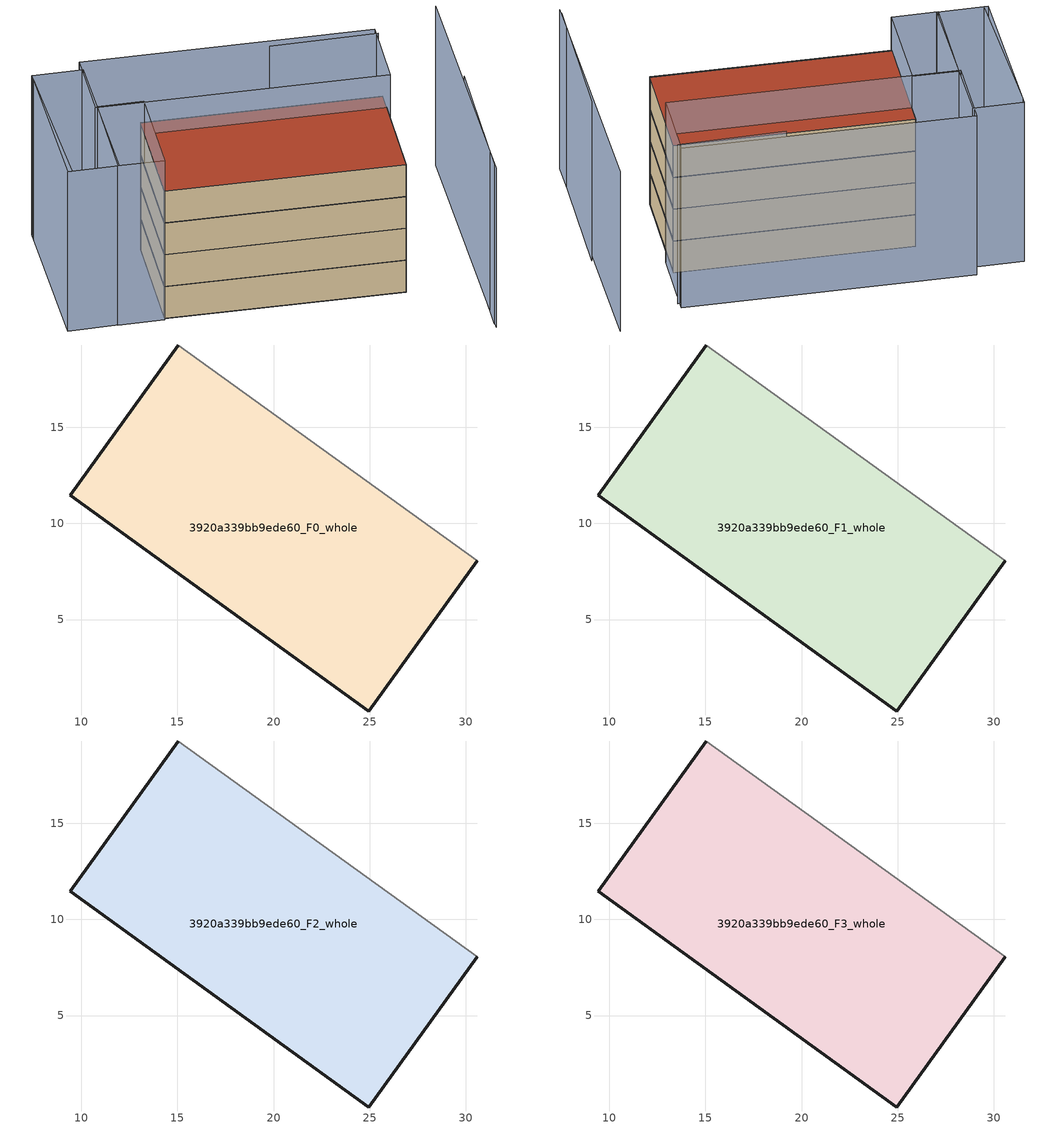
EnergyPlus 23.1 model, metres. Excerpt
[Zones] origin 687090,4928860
3920a339bb9ede60_F0_whole
 floor ground (EU_floor_Construction): 24.95,0.25 30.59,8.07 15.06,19.27 9.43,11.45 z0
 wall outside (EU_wall_Construction): 30.59,8.07 24.95,0.25 9.43,11.45 15.06,19.27 z0:3
 wall adiabatic (EU_wall_Construction): 15.06,19.27 30.59,8.07 z0:3
3920a339bb9ede60_F1_whole
 floor to 3920a339bb9ede60_F0_whole (EU_floor_Construction): 24.95,0.25 30.59,8.07 15.06,19.27 9.42,11.45 z3
 wall outside (EU_wall_Construction): 30.59,8.07 24.95,0.25 9.43,11.45 15.06,19.27 z3:6
 wall adiabatic (EU_wall_Construction): 15.06,19.27 30.59,8.07 z3:6
3920a339bb9ede60_F2_whole
 floor to 3920a339bb9ede60_F1_whole (EU_floor_Construction): 24.95,0.25 30.59,8.07 15.06,19.27 9.42,11.45 z6
 wall outside (EU_wall_Construction): 30.59,8.07 24.95,0.25 9.43,11.45 15.06,19.27 z6:9
 wall adiabatic (EU_wall_Construction): 15.06,19.27 30.59,8.07 z6:9
3920a339bb9ede60_F3_whole
 floor to 3920a339bb9ede60_F2_whole (EU_floor_Construction): 24.95,0.25 30.59,8.07 15.06,19.27 9.42,11.45 z9
 wall outside (EU_wall_Construction): 30.59,8.07 24.95,0.25 9.43,11.45 15.06,19.27 z9:12
 wall adiabatic (EU_wall_Construction): 15.06,19.27 30.59,8.07 z9:12
 roof outside (EU_roof_Construction): 30.59,8.07 24.95,0.25 9.43,11.45 15.06,19.27 z12
shading: 26.48,-7.71 33.73,2.29 / 26.21,-8.16 39.22,10.51 / 33.45,11.22 26.35,16.11 / 10.46,26.37 3.43,15.66 / 6.31,13.44 11.14,20.19 / 11.14,20.19 14.15,18.04 / 14.15,18.04 9.31,11.29 / 9.31,11.29 6.31,13.44 / 33.64,11.76 29.92,6.58 / 29.92,6.58 10.92,20.22 / 10.92,20.22 14.64,25.41 / 14.64,25.41 33.64,11.76 / 3.05,15.75 10.76,26.8 / 10.76,26.8 14.12,24.46 / 14.12,24.46 6.4,13.4 / 6.4,13.4 3.05,15.75 z0:15
[Building]
EU S2 Campaign: North Axis=0; Terrain=City; Solar Distribution=FullExterior
[Site:Location]
Bologna: Latitude=44.5; Longitude=11.25; Time Zone=1; Elevation=37
[SizingPeriod:WeatherFileDays]
AnnualSizingPeriod: Begin Month=1; Begin Day of Month=1; End Month=12; End Day of Month=31; Day of Week for Start Day=Monday; Use Weather File Daylight Saving Period=No; Use Weather File Rain and Snow Indicators=No
[MATERIAL]
EU_InternalMass_Material: Roughness=MediumRough; Thickness=0.1; Conductivity=1; Density=1800; Specific Heat=900; Thermal Absorptance=0.9; Solar Absorptance=0.7; Visible Absorptance=0.7
[MATERIAL:NOMASS] Roughness=MediumRough; Thermal Absorptance=0.9; Solar Absorptance=0.7; Visible Absorptance=0.7
Name | Thermal Resistance
EU_wall_NoMass | 0.937881
EU_roof_NoMass | 0.548572
EU_floor_NoMass | 0.71348
[CONSTRUCTION]
EU_wall_Construction: EU_wall_NoMass
EU_roof_Construction: EU_roof_NoMass
EU_floor_Construction: EU_floor_NoMass
EU_InternalMass_Construction: EU_InternalMass_Material
[ZONE] Type=1; Multiplier=1; Ceiling Height=autocalculate; Volume=553.739; Floor Area=autocalculate; Part of Total Floor Area=Yes
3920a339bb9ede60_F0_whole; 3920a339bb9ede60_F1_whole; 3920a339bb9ede60_F2_whole; 3920a339bb9ede60_F3_whole
[INTERNALMASS] Construction=EU_InternalMass_Construction; Surface Area=184.579
Name | Zone or ZoneList
3920a339bb9ede60_F0_whole_EU_InternalMass | 3920a339bb9ede60_F0_whole
3920a339bb9ede60_F1_whole_EU_InternalMass | 3920a339bb9ede60_F1_whole
3920a339bb9ede60_F2_whole_EU_InternalMass | 3920a339bb9ede60_F2_whole
3920a339bb9ede60_F3_whole_EU_InternalMass | 3920a339bb9ede60_F3_whole
[OTHEREQUIPMENT] Fuel Type=Electricity; Design Level Calculation Method=Watts/Area; Power per Zone Floor Area=1; Fraction Latent=0; Fraction Radiant=0; Fraction Lost=0; Carbon Dioxide Generation Rate=0; EndUse Subcategory=EU_Step8_InternalGains
Name | Zone or ZoneList or Space or SpaceList | Schedule
EU_Step8_InternalGain_3920a339bb9ede60_F0_whole_f000 | 3920a339bb9ede60_F0_whole | EU_Step8_GainSchedule_3920a339bb9ede60_F0_whole_f000
EU_Step8_InternalGain_3920a339bb9ede60_F1_whole_f000 | 3920a339bb9ede60_F1_whole | EU_Step8_GainSchedule_3920a339bb9ede60_F1_whole_f000
EU_Step8_InternalGain_3920a339bb9ede60_F2_whole_f000 | 3920a339bb9ede60_F2_whole | EU_Step8_GainSchedule_3920a339bb9ede60_F2_whole_f000
EU_Step8_InternalGain_3920a339bb9ede60_F3_whole_f000 | 3920a339bb9ede60_F3_whole | EU_Step8_GainSchedule_3920a339bb9ede60_F3_whole_f000
[ZONEVENTILATION:DESIGNFLOWRATE] Schedule=EU_AlwaysOn; Design Flow Rate Calculation Method=AirChanges/Hour; Air Changes per Hour=0.687892; Ventilation Type=Natural; Fan Pressure Rise=0; Fan Total Efficiency=1; Constant Term Coefficient=1; Temperature Term Coefficient=0; Velocity Term Coefficient=0; Velocity Squared Term Coefficient=0; Minimum Indoor Temperature=-100; Maximum Indoor Temperature=100; Delta Temperature=-100; Minimum Outdoor Temperature=-100; Maximum Outdoor Temperature=100; Maximum Wind Speed=40
Name | Zone or ZoneList or Space or SpaceList
EU_ConstantAir_3920a339bb9ede60_F0_whole | 3920a339bb9ede60_F0_whole
EU_ConstantAir_3920a339bb9ede60_F1_whole | 3920a339bb9ede60_F1_whole
EU_ConstantAir_3920a339bb9ede60_F2_whole | 3920a339bb9ede60_F2_whole
EU_ConstantAir_3920a339bb9ede60_F3_whole | 3920a339bb9ede60_F3_whole
[HVACTEMPLATE:THERMOSTAT] Constant Heating Setpoint=20; Constant Cooling Setpoint=50
EU_HeatOnly_3920a339bb9ede60_F0_whole; EU_HeatOnly_3920a339bb9ede60_F1_whole; EU_HeatOnly_3920a339bb9ede60_F2_whole; EU_HeatOnly_3920a339bb9ede60_F3_whole
[HVACTEMPLATE:ZONE:IDEALLOADSAIRSYSTEM] System Availability Schedule=EU_AlwaysOn; Maximum Heating Supply Air Temperature=50; Minimum Cooling Supply Air Temperature=13; Maximum Heating Supply Air Humidity Ratio=0.0156; Minimum Cooling Supply Air Humidity Ratio=0.0077; Heating Limit=NoLimit; Cooling Limit=NoLimit; Heating Availability Schedule=EU_AlwaysOn; Cooling Availability Schedule=EU_CoolingOff; Dehumidification Control Type=ConstantSensibleHeatRatio; Cooling Sensible Heat Ratio=0.7; Dehumidification Setpoint=60; Humidification Control Type=None; Humidification Setpoint=30; Outdoor Air Method=None; Outdoor Air Flow Rate per Person=0.00944; Outdoor Air Flow Rate per Zone Floor Area=0; Outdoor Air Flow Rate per Zone=0; Demand Controlled Ventilation Type=None; Outdoor Air Economizer Type=NoEconomizer; Heat Recovery Type=None; Sensible Heat Recovery Effectiveness=0.7; Latent Heat Recovery Effectiveness=0.65
Name | Template Thermostat
3920a339bb9ede60_F0_whole | EU_HeatOnly_3920a339bb9ede60_F0_whole
3920a339bb9ede60_F1_whole | EU_HeatOnly_3920a339bb9ede60_F1_whole
3920a339bb9ede60_F2_whole | EU_HeatOnly_3920a339bb9ede60_F2_whole
3920a339bb9ede60_F3_whole | EU_HeatOnly_3920a339bb9ede60_F3_whole
[SIZING:ZONE] Zone Cooling Design Supply Air Temperature Input Method=SupplyAirTemperature; Zone Cooling Design Supply Air Temperature=13; Zone Heating Design Supply Air Temperature Input Method=SupplyAirTemperature; Zone Heating Design Supply Air Temperature=50; Zone Cooling Design Supply Air Humidity Ratio=0.008; Zone Heating Design Supply Air Humidity Ratio=0.008; Cooling Design Air Flow Method=DesignDay; Cooling Design Air Flow Rate=0; Cooling Minimum Air Flow per Zone Floor Area=0.000762; Cooling Minimum Air Flow=0; Cooling Minimum Air Flow Fraction=0.2; Heating Design Air Flow Method=DesignDay; Heating Design Air Flow Rate=0; Heating Maximum Air Flow per Zone Floor Area=0.002032; Heating Maximum Air Flow=0.141576; Heating Maximum Air Flow Fraction=0.3; Account for Dedicated Outdoor Air System=No; Dedicated Outdoor Air System Control Strategy=NeutralSupplyAir; Dedicated Outdoor Air Low Setpoint Temperature for Design=autosize; Dedicated Outdoor Air High Setpoint Temperature for Design=autosize; Zone Load Sizing Method=Sensible Load Only No Latent Load; Zone Latent Cooling Design Supply Air Humidity Ratio Input Method=HumidityRatioDifference; Zone Cooling Design Supply Air Humidity Ratio Difference=0.005; Zone Latent Heating Design Supply Air Humidity Ratio Input Method=HumidityRatioDifference; Zone Humidification Design Supply Air Humidity Ratio Difference=0.005
3920a339bb9ede60_F0_whole; 3920a339bb9ede60_F1_whole; 3920a339bb9ede60_F2_whole; 3920a339bb9ede60_F3_whole
[SCHEDULE:CONSTANT]
Name | Hourly Value
EU_AlwaysOn | 1
EU_CoolingOff | 0
[SCHEDULE:FILE] Column Number=1; Rows to Skip at Top=0; Number of Hours of Data=8760; Column Separator=Comma; Interpolate to Timestep=No; Minutes per Item=60; Adjust Schedule for Daylight Savings=Yes
Name | File
EU_Step8_GainSchedule_3920a339bb9ede60_F0_whole_f000 | ../../schedules/3920a339bb9ede60/3920a339bb9ede60_F0_whole_f000_gain.csv
EU_Step8_GainSchedule_3920a339bb9ede60_F1_whole_f000 | ../../schedules/3920a339bb9ede60/3920a339bb9ede60_F1_whole_f000_gain.csv
EU_Step8_GainSchedule_3920a339bb9ede60_F2_whole_f000 | ../../schedules/3920a339bb9ede60/3920a339bb9ede60_F2_whole_f000_gain.csv
EU_Step8_GainSchedule_3920a339bb9ede60_F3_whole_f000 | ../../schedules/3920a339bb9ede60/3920a339bb9ede60_F3_whole_f000_gain.csv
